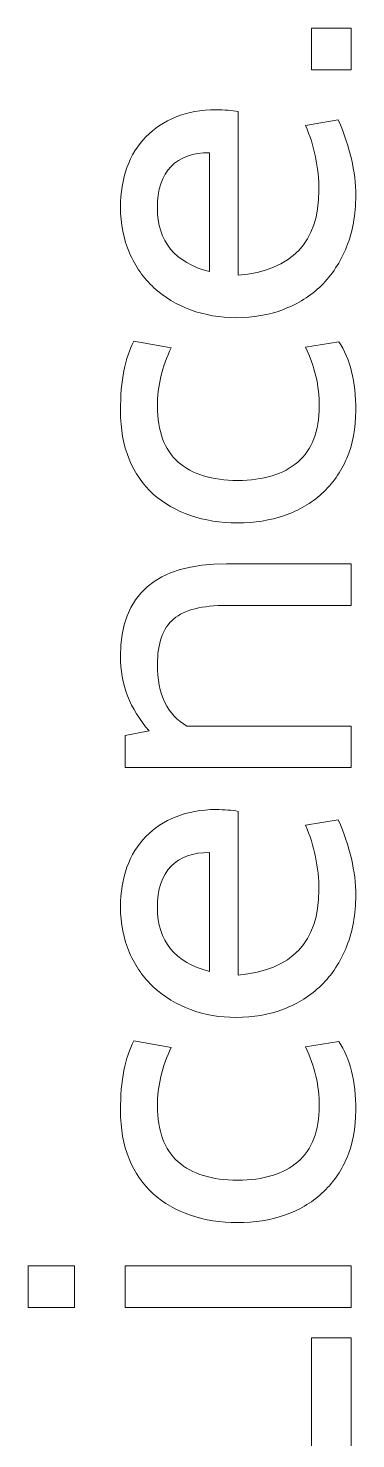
# Model space of a CAD drawing. Header units: centimetres. Extents: x -24 to 24.1, y -20.7 to 0.5.
# Drawn here: x 4.2737 to 4.349, y -17.9584 to -17.6339 of the extents above; entities that cross this region are included whole.
import ezdxf

# ---------------------------------------------------------------- set-up
doc = ezdxf.new("R2010")
doc.units = ezdxf.units.CM
doc.header["$MEASUREMENT"] = 0
doc.layers.add('Layer 1', color=7, linetype='Continuous')

msp = doc.modelspace()

# ---------------------------------------------------------------- linework, layer by layer
at = {"layer": 'Layer 1', "color": 250, "lineweight": 9}
for points, knots in [([(4.34793, -17.633905), (4.34793, -17.633905), (4.34793, -17.643445), (4.34793, -17.643445), (4.34793, -17.643445), (4.34793, -17.643445), (4.33881, -17.643445), (4.33881, -17.643445), (4.33881, -17.643445), (4.33881, -17.643445), (4.33881, -17.633905), (4.33881, -17.633905), (4.33881, -17.633905), (4.33881, -17.633905), (4.34793, -17.633905), (4.34793, -17.633905)], [0, 0, 0, 0, 0.2, 0.2, 0.2, 0.2, 0.4, 0.4, 0.4, 0.4, 0.6, 0.6, 0.6, 0.6, 1, 1, 1, 1]), ([(4.32195, -17.653105), (4.32195, -17.653105), (4.32195, -17.690755), (4.32195, -17.690755), (4.32195, -17.690755), (4.33432, -17.689615), (4.34051, -17.683115), (4.34051, -17.671235), (4.34051, -17.671235), (4.34051, -17.665935), (4.33948, -17.660945), (4.33743, -17.656285), (4.33743, -17.656285), (4.33743, -17.656285), (4.34496, -17.655005), (4.34496, -17.655005), (4.34496, -17.655005), (4.34765, -17.661165), (4.34899, -17.666955), (4.34899, -17.672405), (4.34899, -17.672405), (4.34899, -17.676785), (4.34828, -17.680725), (4.34687, -17.684225), (4.34687, -17.684225), (4.34546, -17.687725), (4.34353, -17.690685), (4.34109, -17.693085), (4.34109, -17.693085), (4.33865, -17.695485), (4.33575, -17.697325), (4.33239, -17.698595), (4.33239, -17.698595), (4.32903, -17.699875), (4.32541, -17.700505), (4.32152, -17.700505), (4.32152, -17.700505), (4.31778, -17.700505), (4.31428, -17.699905), (4.31102, -17.698705), (4.31102, -17.698705), (4.30777, -17.697505), (4.30496, -17.695805), (4.30259, -17.693615), (4.30259, -17.693615), (4.30022, -17.691425), (4.29835, -17.688755), (4.29697, -17.685605), (4.29697, -17.685605), (4.29559, -17.682465), (4.2949, -17.678945), (4.2949, -17.675055), (4.2949, -17.675055), (4.2949, -17.671735), (4.2954, -17.668695), (4.29639, -17.665935), (4.29639, -17.665935), (4.29738, -17.663175), (4.29883, -17.660825), (4.30074, -17.658885), (4.30074, -17.658885), (4.30265, -17.656935), (4.30496, -17.655415), (4.30768, -17.654325), (4.30768, -17.654325), (4.3104, -17.653225), (4.31346, -17.652675), (4.31686, -17.652675), (4.31686, -17.652675), (4.31884, -17.652675), (4.32053, -17.652815), (4.32195, -17.653105)], [0, 0, 0, 0, 0.0526316, 0.0526316, 0.0526316, 0.0526316, 0.1052632, 0.1052632, 0.1052632, 0.1052632, 0.1578947, 0.1578947, 0.1578947, 0.1578947, 0.2105263, 0.2105263, 0.2105263, 0.2105263, 0.2631579, 0.2631579, 0.2631579, 0.2631579, 0.3157895, 0.3157895, 0.3157895, 0.3157895, 0.3684211, 0.3684211, 0.3684211, 0.3684211, 0.4210526, 0.4210526, 0.4210526, 0.4210526, 0.4736842, 0.4736842, 0.4736842, 0.4736842, 0.5263158, 0.5263158, 0.5263158, 0.5263158, 0.5789474, 0.5789474, 0.5789474, 0.5789474, 0.6315789, 0.6315789, 0.6315789, 0.6315789, 0.6842105, 0.6842105, 0.6842105, 0.6842105, 0.7368421, 0.7368421, 0.7368421, 0.7368421, 0.7894737, 0.7894737, 0.7894737, 0.7894737, 0.8421053, 0.8421053, 0.8421053, 0.8421053, 0.8947368, 0.8947368, 0.8947368, 0.8947368, 1, 1, 1, 1]), ([(4.30339, -17.675265), (4.30339, -17.682975), (4.30738, -17.687855), (4.31537, -17.689905), (4.31537, -17.689905), (4.31537, -17.689905), (4.31537, -17.662545), (4.31537, -17.662545), (4.31537, -17.662545), (4.31155, -17.662545), (4.3086, -17.663595), (4.30652, -17.665725), (4.30652, -17.665725), (4.30443, -17.667845), (4.30339, -17.671025), (4.30339, -17.675265)], [0, 0, 0, 0, 0.2, 0.2, 0.2, 0.2, 0.4, 0.4, 0.4, 0.4, 0.6, 0.6, 0.6, 0.6, 1, 1, 1, 1]), ([(4.34899, -17.721825), (4.34899, -17.725995), (4.3483, -17.729675), (4.34692, -17.732855), (4.34692, -17.732855), (4.34554, -17.736035), (4.34364, -17.738745), (4.3412, -17.740965), (4.3412, -17.740965), (4.33876, -17.743195), (4.33589, -17.744875), (4.33261, -17.746005), (4.33261, -17.746005), (4.32932, -17.747135), (4.32573, -17.747705), (4.32184, -17.747705), (4.32184, -17.747705), (4.31788, -17.747705), (4.31426, -17.747135), (4.31097, -17.746005), (4.31097, -17.746005), (4.30768, -17.744875), (4.30484, -17.743225), (4.30243, -17.741075), (4.30243, -17.741075), (4.30003, -17.738915), (4.29817, -17.736225), (4.29687, -17.733015), (4.29687, -17.733015), (4.29556, -17.729795), (4.2949, -17.726105), (4.2949, -17.721935), (4.2949, -17.721935), (4.2949, -17.715005), (4.29593, -17.709665), (4.29798, -17.705915), (4.29798, -17.705915), (4.29798, -17.705915), (4.30657, -17.707405), (4.30657, -17.707405), (4.30657, -17.707405), (4.30445, -17.711785), (4.30339, -17.716275), (4.30339, -17.720865), (4.30339, -17.720865), (4.30339, -17.726595), (4.30498, -17.730875), (4.30816, -17.733705), (4.30816, -17.733705), (4.31134, -17.736535), (4.3159, -17.737945), (4.32184, -17.737945), (4.32184, -17.737945), (4.32778, -17.737945), (4.33239, -17.736535), (4.33568, -17.733705), (4.33568, -17.733705), (4.33897, -17.730875), (4.34061, -17.726595), (4.34061, -17.720865), (4.34061, -17.720865), (4.34061, -17.716205), (4.33955, -17.711675), (4.33743, -17.707295), (4.33743, -17.707295), (4.33743, -17.707295), (4.34507, -17.706025), (4.34507, -17.706025), (4.34507, -17.706025), (4.34768, -17.709915), (4.34899, -17.715175), (4.34899, -17.721825)], [0, 0, 0, 0, 0.0526316, 0.0526316, 0.0526316, 0.0526316, 0.1052632, 0.1052632, 0.1052632, 0.1052632, 0.1578947, 0.1578947, 0.1578947, 0.1578947, 0.2105263, 0.2105263, 0.2105263, 0.2105263, 0.2631579, 0.2631579, 0.2631579, 0.2631579, 0.3157895, 0.3157895, 0.3157895, 0.3157895, 0.3684211, 0.3684211, 0.3684211, 0.3684211, 0.4210526, 0.4210526, 0.4210526, 0.4210526, 0.4736842, 0.4736842, 0.4736842, 0.4736842, 0.5263158, 0.5263158, 0.5263158, 0.5263158, 0.5789474, 0.5789474, 0.5789474, 0.5789474, 0.6315789, 0.6315789, 0.6315789, 0.6315789, 0.6842105, 0.6842105, 0.6842105, 0.6842105, 0.7368421, 0.7368421, 0.7368421, 0.7368421, 0.7894737, 0.7894737, 0.7894737, 0.7894737, 0.8421053, 0.8421053, 0.8421053, 0.8421053, 0.8947368, 0.8947368, 0.8947368, 0.8947368, 1, 1, 1, 1]), ([(4.34793, -17.757135), (4.34793, -17.757135), (4.34793, -17.766685), (4.34793, -17.766685), (4.34793, -17.766685), (4.34793, -17.766685), (4.3193, -17.766685), (4.3193, -17.766685), (4.3193, -17.766685), (4.31371, -17.766685), (4.30966, -17.767725), (4.30715, -17.769815), (4.30715, -17.769815), (4.30464, -17.771895), (4.30339, -17.775385), (4.30339, -17.780265), (4.30339, -17.780265), (4.30339, -17.787185), (4.30565, -17.791925), (4.31018, -17.794475), (4.31018, -17.794475), (4.31018, -17.794475), (4.34793, -17.794475), (4.34793, -17.794475), (4.34793, -17.794475), (4.34793, -17.794475), (4.34793, -17.804015), (4.34793, -17.804015), (4.34793, -17.804015), (4.34793, -17.804015), (4.29596, -17.804015), (4.29596, -17.804015), (4.29596, -17.804015), (4.29596, -17.804015), (4.29596, -17.796595), (4.29596, -17.796595), (4.29596, -17.796595), (4.29596, -17.796595), (4.30148, -17.795535), (4.30148, -17.795535), (4.30148, -17.795535), (4.29709, -17.790585), (4.2949, -17.784855), (4.2949, -17.778355), (4.2949, -17.778355), (4.2949, -17.764215), (4.30303, -17.757135), (4.3193, -17.757135), (4.3193, -17.757135), (4.3193, -17.757135), (4.34793, -17.757135), (4.34793, -17.757135)], [0, 0, 0, 0, 0.0714286, 0.0714286, 0.0714286, 0.0714286, 0.1428571, 0.1428571, 0.1428571, 0.1428571, 0.2142857, 0.2142857, 0.2142857, 0.2142857, 0.2857143, 0.2857143, 0.2857143, 0.2857143, 0.3571429, 0.3571429, 0.3571429, 0.3571429, 0.4285714, 0.4285714, 0.4285714, 0.4285714, 0.5, 0.5, 0.5, 0.5, 0.5714286, 0.5714286, 0.5714286, 0.5714286, 0.6428571, 0.6428571, 0.6428571, 0.6428571, 0.7142857, 0.7142857, 0.7142857, 0.7142857, 0.7857143, 0.7857143, 0.7857143, 0.7857143, 0.8571429, 0.8571429, 0.8571429, 0.8571429, 1, 1, 1, 1]), ([(4.32195, -17.814095), (4.32195, -17.814095), (4.32195, -17.851745), (4.32195, -17.851745), (4.32195, -17.851745), (4.33432, -17.850615), (4.34051, -17.844105), (4.34051, -17.832225), (4.34051, -17.832225), (4.34051, -17.826925), (4.33948, -17.821945), (4.33743, -17.817275), (4.33743, -17.817275), (4.33743, -17.817275), (4.34496, -17.816005), (4.34496, -17.816005), (4.34496, -17.816005), (4.34765, -17.822155), (4.34899, -17.827945), (4.34899, -17.833395), (4.34899, -17.833395), (4.34899, -17.837775), (4.34828, -17.841715), (4.34687, -17.845215), (4.34687, -17.845215), (4.34546, -17.848715), (4.34353, -17.851675), (4.34109, -17.854075), (4.34109, -17.854075), (4.33865, -17.856475), (4.33575, -17.858315), (4.33239, -17.859585), (4.33239, -17.859585), (4.32903, -17.860865), (4.32541, -17.861495), (4.32152, -17.861495), (4.32152, -17.861495), (4.31778, -17.861495), (4.31428, -17.860895), (4.31102, -17.859695), (4.31102, -17.859695), (4.30777, -17.858495), (4.30496, -17.856795), (4.30259, -17.854605), (4.30259, -17.854605), (4.30022, -17.852415), (4.29835, -17.849745), (4.29697, -17.846595), (4.29697, -17.846595), (4.29559, -17.843455), (4.2949, -17.839935), (4.2949, -17.836045), (4.2949, -17.836045), (4.2949, -17.832725), (4.2954, -17.829685), (4.29639, -17.826925), (4.29639, -17.826925), (4.29738, -17.824165), (4.29883, -17.821815), (4.30074, -17.819875), (4.30074, -17.819875), (4.30265, -17.817925), (4.30496, -17.816405), (4.30768, -17.815315), (4.30768, -17.815315), (4.3104, -17.814215), (4.31346, -17.813665), (4.31686, -17.813665), (4.31686, -17.813665), (4.31884, -17.813665), (4.32053, -17.813805), (4.32195, -17.814095)], [0, 0, 0, 0, 0.0526316, 0.0526316, 0.0526316, 0.0526316, 0.1052632, 0.1052632, 0.1052632, 0.1052632, 0.1578947, 0.1578947, 0.1578947, 0.1578947, 0.2105263, 0.2105263, 0.2105263, 0.2105263, 0.2631579, 0.2631579, 0.2631579, 0.2631579, 0.3157895, 0.3157895, 0.3157895, 0.3157895, 0.3684211, 0.3684211, 0.3684211, 0.3684211, 0.4210526, 0.4210526, 0.4210526, 0.4210526, 0.4736842, 0.4736842, 0.4736842, 0.4736842, 0.5263158, 0.5263158, 0.5263158, 0.5263158, 0.5789474, 0.5789474, 0.5789474, 0.5789474, 0.6315789, 0.6315789, 0.6315789, 0.6315789, 0.6842105, 0.6842105, 0.6842105, 0.6842105, 0.7368421, 0.7368421, 0.7368421, 0.7368421, 0.7894737, 0.7894737, 0.7894737, 0.7894737, 0.8421053, 0.8421053, 0.8421053, 0.8421053, 0.8947368, 0.8947368, 0.8947368, 0.8947368, 1, 1, 1, 1]), ([(4.30339, -17.836255), (4.30339, -17.843965), (4.30738, -17.848845), (4.31537, -17.850895), (4.31537, -17.850895), (4.31537, -17.850895), (4.31537, -17.823535), (4.31537, -17.823535), (4.31537, -17.823535), (4.31155, -17.823535), (4.3086, -17.824595), (4.30652, -17.826715), (4.30652, -17.826715), (4.30443, -17.828835), (4.30339, -17.832015), (4.30339, -17.836255)], [0, 0, 0, 0, 0.2, 0.2, 0.2, 0.2, 0.4, 0.4, 0.4, 0.4, 0.6, 0.6, 0.6, 0.6, 1, 1, 1, 1]), ([(4.34899, -17.882815), (4.34899, -17.886985), (4.3483, -17.890665), (4.34692, -17.893845), (4.34692, -17.893845), (4.34554, -17.897025), (4.34364, -17.899735), (4.3412, -17.901955), (4.3412, -17.901955), (4.33876, -17.904185), (4.33589, -17.905865), (4.33261, -17.906995), (4.33261, -17.906995), (4.32932, -17.908125), (4.32573, -17.908695), (4.32184, -17.908695), (4.32184, -17.908695), (4.31788, -17.908695), (4.31426, -17.908125), (4.31097, -17.906995), (4.31097, -17.906995), (4.30768, -17.905865), (4.30484, -17.904225), (4.30243, -17.902065), (4.30243, -17.902065), (4.30003, -17.899905), (4.29817, -17.897225), (4.29687, -17.894005), (4.29687, -17.894005), (4.29556, -17.890785), (4.2949, -17.887095), (4.2949, -17.882925), (4.2949, -17.882925), (4.2949, -17.875995), (4.29593, -17.870655), (4.29798, -17.866905), (4.29798, -17.866905), (4.29798, -17.866905), (4.30657, -17.868395), (4.30657, -17.868395), (4.30657, -17.868395), (4.30445, -17.872775), (4.30339, -17.877265), (4.30339, -17.881865), (4.30339, -17.881865), (4.30339, -17.887585), (4.30498, -17.891865), (4.30816, -17.894695), (4.30816, -17.894695), (4.31134, -17.897525), (4.3159, -17.898935), (4.32184, -17.898935), (4.32184, -17.898935), (4.32778, -17.898935), (4.33239, -17.897525), (4.33568, -17.894695), (4.33568, -17.894695), (4.33897, -17.891865), (4.34061, -17.887585), (4.34061, -17.881865), (4.34061, -17.881865), (4.34061, -17.877195), (4.33955, -17.872665), (4.33743, -17.868285), (4.33743, -17.868285), (4.33743, -17.868285), (4.34507, -17.867015), (4.34507, -17.867015), (4.34507, -17.867015), (4.34768, -17.870905), (4.34899, -17.876165), (4.34899, -17.882815)], [0, 0, 0, 0, 0.0526316, 0.0526316, 0.0526316, 0.0526316, 0.1052632, 0.1052632, 0.1052632, 0.1052632, 0.1578947, 0.1578947, 0.1578947, 0.1578947, 0.2105263, 0.2105263, 0.2105263, 0.2105263, 0.2631579, 0.2631579, 0.2631579, 0.2631579, 0.3157895, 0.3157895, 0.3157895, 0.3157895, 0.3684211, 0.3684211, 0.3684211, 0.3684211, 0.4210526, 0.4210526, 0.4210526, 0.4210526, 0.4736842, 0.4736842, 0.4736842, 0.4736842, 0.5263158, 0.5263158, 0.5263158, 0.5263158, 0.5789474, 0.5789474, 0.5789474, 0.5789474, 0.6315789, 0.6315789, 0.6315789, 0.6315789, 0.6842105, 0.6842105, 0.6842105, 0.6842105, 0.7368421, 0.7368421, 0.7368421, 0.7368421, 0.7894737, 0.7894737, 0.7894737, 0.7894737, 0.8421053, 0.8421053, 0.8421053, 0.8421053, 0.8947368, 0.8947368, 0.8947368, 0.8947368, 1, 1, 1, 1]), ([(4.2843, -17.918665), (4.2843, -17.918665), (4.2843, -17.928205), (4.2843, -17.928205), (4.2843, -17.928205), (4.2843, -17.928205), (4.27369, -17.928205), (4.27369, -17.928205), (4.27369, -17.928205), (4.27369, -17.928205), (4.27369, -17.918665), (4.27369, -17.918665), (4.27369, -17.918665), (4.27369, -17.918665), (4.2843, -17.918665), (4.2843, -17.918665)], [0, 0, 0, 0, 0.2, 0.2, 0.2, 0.2, 0.4, 0.4, 0.4, 0.4, 0.6, 0.6, 0.6, 0.6, 1, 1, 1, 1]), ([(4.34793, -17.918665), (4.34793, -17.918665), (4.34793, -17.928205), (4.34793, -17.928205), (4.34793, -17.928205), (4.34793, -17.928205), (4.29596, -17.928205), (4.29596, -17.928205), (4.29596, -17.928205), (4.29596, -17.928205), (4.29596, -17.918665), (4.29596, -17.918665), (4.29596, -17.918665), (4.29596, -17.918665), (4.34793, -17.918665), (4.34793, -17.918665)], [0, 0, 0, 0, 0.2, 0.2, 0.2, 0.2, 0.4, 0.4, 0.4, 0.4, 0.6, 0.6, 0.6, 0.6, 1, 1, 1, 1]), ([(4.34793, -17.935205), (4.34793, -17.935205), (4.34793, -17.979325), (4.34793, -17.979325), (4.34793, -17.979325), (4.34793, -17.979325), (4.27369, -17.979325), (4.27369, -17.979325), (4.27369, -17.979325), (4.27369, -17.979325), (4.27369, -17.969145), (4.27369, -17.969145), (4.27369, -17.969145), (4.27369, -17.969145), (4.33881, -17.969145), (4.33881, -17.969145), (4.33881, -17.969145), (4.33881, -17.969145), (4.33881, -17.935205), (4.33881, -17.935205), (4.33881, -17.935205), (4.33881, -17.935205), (4.34793, -17.935205), (4.34793, -17.935205)], [0, 0, 0, 0, 0.1428571, 0.1428571, 0.1428571, 0.1428571, 0.2857143, 0.2857143, 0.2857143, 0.2857143, 0.4285714, 0.4285714, 0.4285714, 0.4285714, 0.5714286, 0.5714286, 0.5714286, 0.5714286, 0.7142857, 0.7142857, 0.7142857, 0.7142857, 1, 1, 1, 1])]:
    msp.add_open_spline(points, degree=3, knots=knots, dxfattribs=at)

doc.saveas('drawing.dxf')
